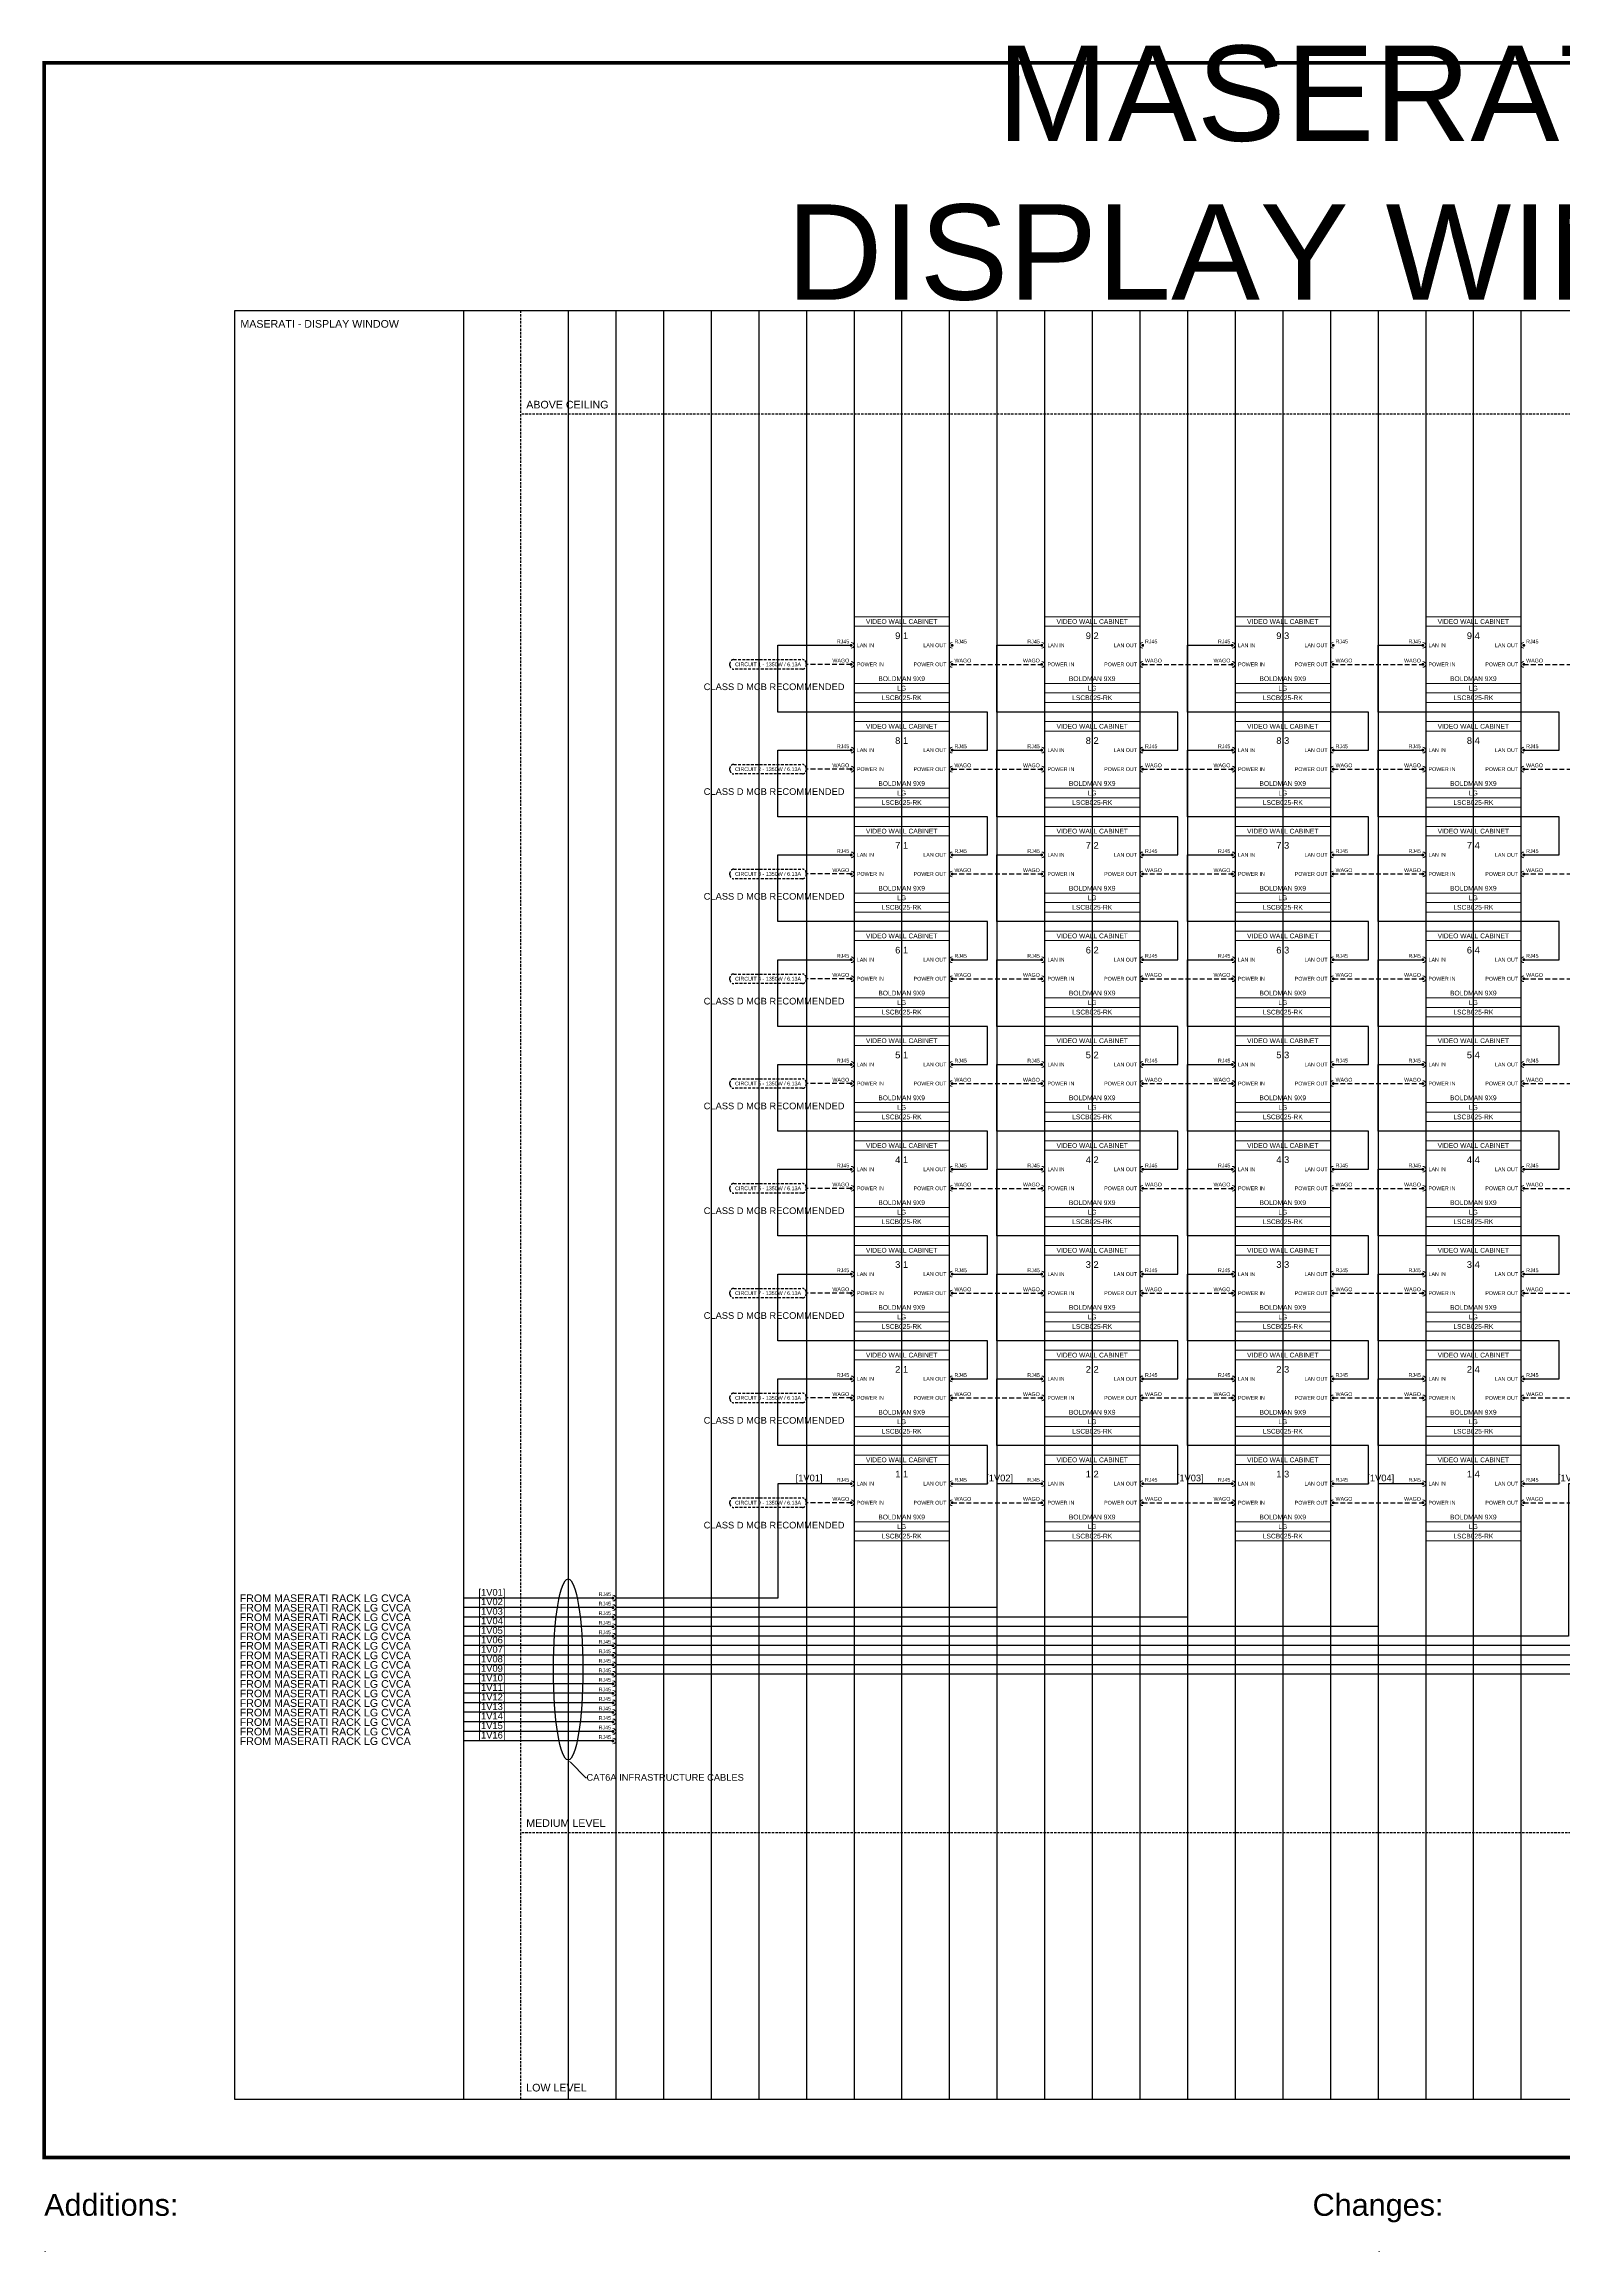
# Model space of a CAD drawing. Header units: millimetres. Extents: x -71336 to -35435, y -26189 to 22712.
# Drawn here: x -48745 to -47948, y 4008 to 5167 of the extents above; entities that cross this region are included whole.
import ezdxf
from ezdxf import colors
from ezdxf.entities.mleader import LeaderData, LeaderLine
from ezdxf.enums import TextEntityAlignment as Align
from ezdxf.math import Vec2, Vec3

# ---------------------------------------------------------------- set-up
doc = ezdxf.new("R2018")
doc.units = ezdxf.units.MM
doc.linetypes.add('DASHED', pattern=[0.75, 0.5, -0.25])
doc.linetypes.add('DASHED2', pattern=[0.375, 0.25, -0.125])
for name, color, linetype in [('SC - 3 Core Flex', 7, 'DASHED'), ('SC - Cat - Green - Data', 84, 'Continuous'), ('SC - Cat - Red - AV', 1, 'Continuous'), ('SC - Text', 7, 'Continuous'), ('Text', 7, 'Continuous')]:
    doc.layers.add(name, color=color, linetype=linetype)
doc.layers.add('SC - Equipment', color=7, linetype='Continuous', lineweight=13)
doc.layers.add('SC - Titlesheet - Model', color=250, linetype='Continuous', plot=False)
doc.layers.add('SC - Xlines', color=252, linetype='Continuous', plot=False)
doc.styles.add('ARIAL', font='arial.ttf')
doc.styles.get("Standard").update_dxf_attribs({"font": 'arial.ttf', "height": 35})

# ---------------------------------------------------------------- blocks, each defined once
blk = doc.blocks.new('*U189')
at = {"layer": 'SC - Titlesheet - Model', "color": 6, "ltscale": 5, "const_width": 1}
blk.add_lwpolyline([(-365.5, -287), (365.5, -287), (365.5, 287), (-365.5, 287)], close=True, dxfattribs=at)
at = {"ltscale": 5, "style": 'ARIAL'}
blk.add_text('Additions:', height=6, dxfattribs=at).set_placement((-365.5, -297), align=Align.TOP_LEFT)
blk.add_text('Changes:', height=6, dxfattribs=at).set_placement((0, -297), align=Align.TOP_CENTER)
at = {"layer": 'SC - Titlesheet - Model', "color": 5, "lineweight": 30, "ltscale": 5, "flags": 104}
blk.add_attdef('ADDITIONS', text='', height=5, dxfattribs=at).set_placement((-365.5, -312), align=Align.TOP_LEFT)
blk.add_attdef('CHANGES', text='', height=5, dxfattribs=at).set_placement((0, -312), align=Align.TOP_CENTER)
blk.add_attdef('OMISSIONS', text='', height=5, dxfattribs=at).set_placement((365.5, -312), align=Align.TOP_RIGHT)
blk = doc.blocks.new('LG LSCB025-RK - SCHEMATIC')
at = {"layer": 'SC - Equipment'}
for p, q in [((-25, 0), (25, 0)), ((-25, -45), (-25, 0)), ((25, 0), (25, -45)), ((25, -5), (-25, -5)), ((25, -35), (-25, -35)), ((25, -35), (-25, -35)), ((25, -40), (-25, -40)), ((25, -40), (-25, -40)), ((25, -40), (-25, -40)), ((25, -45), (-25, -45))]:
    blk.add_line(p, q, dxfattribs=at)
at = {"layer": 'SC - Equipment', "const_width": 0.7}
for points in [[(-26.1, -15, 1), (-26.9, -15, 1)], [(26.1, -15, -1), (26.9, -15, -1)], [(-26.1, -25, 1), (-26.9, -25, 1)], [(26.1, -25, -1), (26.9, -25, -1)]]:
    blk.add_lwpolyline(points, format="xyb", close=True, dxfattribs=at)
at = {"layer": 'SC - Equipment'}
for centre, start, end in [((-26.5, -15), 270, 90), ((26.5, -15), 90, 270), ((-26.5, -25), 270, 90), ((26.5, -25), 90, 270)]:
    blk.add_arc(centre, 1.5, start, end, dxfattribs=at)
at = {"ltscale": 5}
for tag, p in [('DESCRIPTION', (0, -2.5)), ('BRACKET', (0, -32.5)), ('MODEL', (0, -42.5)), ('MAKE', (0, -37.5))]:
    blk.add_attdef(tag, text='', height=2.5, dxfattribs=at).set_placement(p, align=Align.MIDDLE_CENTER)
at = {"ltscale": 5, "flags": 1}
for tag, p in [('ROOM_TYPE', (45, -5)), ('LOCATION', (45, -10)), ('RACK_EQUIPMENT_(Y/N)', (45, -15)), ('IP_(Y/N)', (45, -30)), ('POE(WATT)', (45, -35)), ('AMP(@240V)', (45, -40)), ('WATT', (45, -45)), ('WEIGHT(KG)', (45, -55)), ('TRANSFORMER_TAPS', (45, -60)), ('BTU/H', (45, -50))]:
    blk.add_attdef(tag, p, '', height=2.5, dxfattribs=at)
at = {"layer": 'SC - Equipment', "ltscale": 5, "char_height": 2}
for s, insert, width, attachment_point in [('WAGO', (-27.5, -23), 5.774, 6), ('RJ45', (-27.5, -13), 5.774, 6), ('LAN IN', (-23.5, -15), 23.5, 4), ('LAN OUT', (23.5, -15), 23.5, 6), ('WAGO', (27.7, -23), 3.746, 4), ('RJ45', (27.7, -13), 3.746, 4), ('POWER IN', (-23.5, -25), 23.5, 4), ('POWER OUT', (23.5, -25), 23.5, 6)]:
    blk.add_mtext(s, dxfattribs=dict(at, insert=insert, width=width, attachment_point=attachment_point))

msp = doc.modelspace()

# ---------------------------------------------------------------- linework, layer by layer
at = {"color": 30, "linetype": 'DASHED2', "ltscale": 5}
msp.add_line((-48495.154, 5026.75), (-48495.159, 4087.853), dxfattribs=at)
at = {"color": 31, "linetype": 'DASHED2', "ltscale": 5}
for p, q in [((-47445.154, 4972.302), (-48495.154, 4972.304)), ((-47445.154, 4227.852), (-48495.155, 4227.852))]:
    msp.add_line(p, q, dxfattribs=at)
at = {"layer": 'SC - 3 Core Flex', "ltscale": 3}
for points in [[(-48383.252, 4843.532), (-48347.252, 4843.532, -0.41421356), (-48345.252, 4841.532), (-48345.252, 4840.532, -0.41421356), (-48347.252, 4838.532), (-48383.252, 4838.532, -0.41421356), (-48385.252, 4840.532), (-48385.252, 4841.532, -0.41421356)], [(-48383.252, 4788.532), (-48347.252, 4788.532, -0.41421356), (-48345.252, 4786.532), (-48345.252, 4785.532, -0.41421356), (-48347.252, 4783.532), (-48383.252, 4783.532, -0.41421356), (-48385.252, 4785.532), (-48385.252, 4786.532, -0.41421356)], [(-48383.252, 4733.532), (-48347.252, 4733.532, -0.41421356), (-48345.252, 4731.532), (-48345.252, 4730.532, -0.41421356), (-48347.252, 4728.532), (-48383.252, 4728.532, -0.41421356), (-48385.252, 4730.532), (-48385.252, 4731.532, -0.41421356)], [(-48383.252, 4678.532), (-48347.252, 4678.532, -0.41421356), (-48345.252, 4676.532), (-48345.252, 4675.532, -0.41421356), (-48347.252, 4673.532), (-48383.252, 4673.532, -0.41421356), (-48385.252, 4675.532), (-48385.252, 4676.532, -0.41421356)], [(-48383.252, 4623.532), (-48347.252, 4623.532, -0.41421356), (-48345.252, 4621.532), (-48345.252, 4620.532, -0.41421356), (-48347.252, 4618.532), (-48383.252, 4618.532, -0.41421356), (-48385.252, 4620.532), (-48385.252, 4621.532, -0.41421356)], [(-48383.252, 4568.532), (-48347.252, 4568.532, -0.41421356), (-48345.252, 4566.532), (-48345.252, 4565.532, -0.41421356), (-48347.252, 4563.532), (-48383.252, 4563.532, -0.41421356), (-48385.252, 4565.532), (-48385.252, 4566.532, -0.41421356)], [(-48383.252, 4513.532), (-48347.252, 4513.532, -0.41421356), (-48345.252, 4511.532), (-48345.252, 4510.532, -0.41421356), (-48347.252, 4508.532), (-48383.252, 4508.532, -0.41421356), (-48385.252, 4510.532), (-48385.252, 4511.532, -0.41421356)], [(-48383.252, 4458.532), (-48347.252, 4458.532, -0.41421356), (-48345.252, 4456.532), (-48345.252, 4455.532, -0.41421356), (-48347.252, 4453.532), (-48383.252, 4453.532, -0.41421356), (-48385.252, 4455.532), (-48385.252, 4456.532, -0.41421356)], [(-48383.252, 4403.532), (-48347.252, 4403.532, -0.41421356), (-48345.252, 4401.532), (-48345.252, 4400.532, -0.41421356), (-48347.252, 4398.532), (-48383.252, 4398.532, -0.41421356), (-48385.252, 4400.532), (-48385.252, 4401.532, -0.41421356)]]:
    msp.add_lwpolyline(points, format="xyb", close=True, dxfattribs=at)
at = {"layer": 'SC - 3 Core Flex', "ltscale": 5}
for points in [[(-48321.654, 4841.032), (-48345.154, 4841.032)], [(-48268.654, 4841.032), (-48221.654, 4841.032)], [(-48168.654, 4841.032), (-48121.654, 4841.032)], [(-48068.654, 4841.032), (-48021.654, 4841.032)], [(-47968.654, 4841.032), (-47921.654, 4841.032)], [(-48321.654, 4786.032), (-48345.154, 4786.032)], [(-48268.654, 4786.032), (-48221.654, 4786.032)], [(-48168.654, 4786.032), (-48121.654, 4786.032)], [(-48068.654, 4786.032), (-48021.654, 4786.032)], [(-47968.654, 4786.032), (-47921.654, 4786.032)], [(-48321.654, 4731.032), (-48345.154, 4731.032)], [(-48268.654, 4731.032), (-48221.654, 4731.032)], [(-48168.654, 4731.032), (-48121.654, 4731.032)], [(-48068.654, 4731.032), (-48021.654, 4731.032)], [(-47968.654, 4731.032), (-47921.654, 4731.032)], [(-48321.654, 4676.032), (-48345.154, 4676.032)], [(-48268.654, 4676.032), (-48221.654, 4676.032)], [(-48168.654, 4676.032), (-48121.654, 4676.032)], [(-48068.654, 4676.032), (-48021.654, 4676.032)], [(-47968.654, 4676.032), (-47921.654, 4676.032)], [(-48321.654, 4621.032), (-48345.154, 4621.032)], [(-48268.654, 4621.032), (-48221.654, 4621.032)], [(-48168.654, 4621.032), (-48121.654, 4621.032)], [(-48068.654, 4621.032), (-48021.654, 4621.032)], [(-47968.654, 4621.032), (-47921.654, 4621.032)], [(-48321.654, 4566.032), (-48345.154, 4566.032)], [(-48268.654, 4566.032), (-48221.654, 4566.032)], [(-48168.654, 4566.032), (-48121.654, 4566.032)], [(-48068.654, 4566.032), (-48021.654, 4566.032)], [(-47968.654, 4566.032), (-47921.654, 4566.032)], [(-48321.654, 4511.032), (-48345.154, 4511.032)], [(-48268.654, 4511.032), (-48221.654, 4511.032)], [(-48168.654, 4511.032), (-48121.654, 4511.032)], [(-48068.654, 4511.032), (-48021.654, 4511.032)], [(-47968.654, 4511.032), (-47921.654, 4511.032)], [(-48321.654, 4456.032), (-48345.154, 4456.032)], [(-48268.654, 4456.032), (-48221.654, 4456.032)], [(-48168.654, 4456.032), (-48121.654, 4456.032)], [(-48068.654, 4456.032), (-48021.654, 4456.032)], [(-47968.654, 4456.032), (-47921.654, 4456.032)], [(-48321.654, 4401.032), (-48345.154, 4401.032)], [(-48268.654, 4401.032), (-48221.654, 4401.032)], [(-48168.654, 4401.032), (-48121.654, 4401.032)], [(-48068.654, 4401.032), (-48021.654, 4401.032)], [(-47968.654, 4401.032), (-47921.654, 4401.032)]]:
    msp.add_lwpolyline(points, dxfattribs=at)
at = {"layer": 'SC - Cat - Green - Data', "ltscale": 5}
for points in [[(-48446.654, 4351.032), (-48525.154, 4351.032)], [(-48446.654, 4346.032), (-48525.154, 4346.032)], [(-48446.654, 4341.032), (-48525.154, 4341.032)], [(-48446.654, 4336.032), (-48525.154, 4336.032)], [(-48446.654, 4331.032), (-48525.154, 4331.032)], [(-48446.654, 4326.032), (-48525.154, 4326.032)], [(-48446.654, 4321.032), (-48525.154, 4321.032)], [(-48446.654, 4316.032), (-48525.154, 4316.032)], [(-48446.654, 4311.032), (-48525.154, 4311.032)], [(-48446.654, 4306.032), (-48525.154, 4306.032)], [(-48446.654, 4301.032), (-48525.154, 4301.032)], [(-48446.654, 4296.032), (-48525.154, 4296.032)], [(-48446.654, 4291.032), (-48525.154, 4291.032)], [(-48446.654, 4286.032), (-48525.154, 4286.032)], [(-48446.654, 4281.032), (-48525.154, 4281.032)], [(-48446.654, 4276.032), (-48525.154, 4276.032)]]:
    msp.add_lwpolyline(points, dxfattribs=at)
at = {"layer": 'SC - Cat - Red - AV', "ltscale": 5}
for points in [[(-48268.654, 4796.032), (-48250.154, 4796.032), (-48250.154, 4816.032), (-48360.154, 4816.032), (-48360.154, 4851.032), (-48321.654, 4851.032)], [(-48168.654, 4796.032), (-48150.154, 4796.032), (-48150.154, 4816.032), (-48245.154, 4816.032), (-48245.154, 4851.032), (-48221.654, 4851.032)], [(-48068.654, 4796.032), (-48050.154, 4796.032), (-48050.154, 4816.032), (-48145.154, 4816.032), (-48145.154, 4851.032), (-48121.654, 4851.032)], [(-47968.654, 4796.032), (-47950.154, 4796.032), (-47950.154, 4816.032), (-48045.154, 4816.032), (-48045.154, 4851.032), (-48021.654, 4851.032)], [(-48268.654, 4741.032), (-48250.154, 4741.032), (-48250.154, 4761.032), (-48360.154, 4761.032), (-48360.154, 4796.032), (-48321.654, 4796.032)], [(-48168.654, 4741.032), (-48150.154, 4741.032), (-48150.154, 4761.032), (-48245.154, 4761.032), (-48245.154, 4796.032), (-48221.654, 4796.032)], [(-48068.654, 4741.032), (-48050.154, 4741.032), (-48050.154, 4761.032), (-48145.154, 4761.032), (-48145.154, 4796.032), (-48121.654, 4796.032)], [(-47968.654, 4741.032), (-47950.154, 4741.032), (-47950.154, 4761.032), (-48045.154, 4761.032), (-48045.154, 4796.032), (-48021.654, 4796.032)], [(-48268.654, 4686.032), (-48250.154, 4686.032), (-48250.154, 4706.032), (-48360.154, 4706.032), (-48360.154, 4741.032), (-48321.654, 4741.032)], [(-48168.654, 4686.032), (-48150.154, 4686.032), (-48150.154, 4706.032), (-48245.154, 4706.032), (-48245.154, 4741.032), (-48221.654, 4741.032)], [(-48068.654, 4686.032), (-48050.154, 4686.032), (-48050.154, 4706.032), (-48145.154, 4706.032), (-48145.154, 4741.032), (-48121.654, 4741.032)], [(-47968.654, 4686.032), (-47950.154, 4686.032), (-47950.154, 4706.032), (-48045.154, 4706.032), (-48045.154, 4741.032), (-48021.654, 4741.032)], [(-48268.654, 4631.032), (-48250.154, 4631.032), (-48250.154, 4651.032), (-48360.154, 4651.032), (-48360.154, 4686.032), (-48321.654, 4686.032)], [(-48168.654, 4631.032), (-48150.154, 4631.032), (-48150.154, 4651.032), (-48245.154, 4651.032), (-48245.154, 4686.032), (-48221.654, 4686.032)], [(-48068.654, 4631.032), (-48050.154, 4631.032), (-48050.154, 4651.032), (-48145.154, 4651.032), (-48145.154, 4686.032), (-48121.654, 4686.032)], [(-47968.654, 4631.032), (-47950.154, 4631.032), (-47950.154, 4651.032), (-48045.154, 4651.032), (-48045.154, 4686.032), (-48021.654, 4686.032)], [(-48268.654, 4576.032), (-48250.154, 4576.032), (-48250.154, 4596.032), (-48360.154, 4596.032), (-48360.154, 4631.032), (-48321.654, 4631.032)], [(-48168.654, 4576.032), (-48150.154, 4576.032), (-48150.154, 4596.032), (-48245.154, 4596.032), (-48245.154, 4631.032), (-48221.654, 4631.032)], [(-48068.654, 4576.032), (-48050.154, 4576.032), (-48050.154, 4596.032), (-48145.154, 4596.032), (-48145.154, 4631.032), (-48121.654, 4631.032)], [(-47968.654, 4576.032), (-47950.154, 4576.032), (-47950.154, 4596.032), (-48045.154, 4596.032), (-48045.154, 4631.032), (-48021.654, 4631.032)], [(-48268.654, 4521.032), (-48250.154, 4521.032), (-48250.154, 4541.032), (-48360.154, 4541.032), (-48360.154, 4576.032), (-48321.654, 4576.032)], [(-48168.654, 4521.032), (-48150.154, 4521.032), (-48150.154, 4541.032), (-48245.154, 4541.032), (-48245.154, 4576.032), (-48221.654, 4576.032)], [(-48068.654, 4521.032), (-48050.154, 4521.032), (-48050.154, 4541.032), (-48145.154, 4541.032), (-48145.154, 4576.032), (-48121.654, 4576.032)], [(-47968.654, 4521.032), (-47950.154, 4521.032), (-47950.154, 4541.032), (-48045.154, 4541.032), (-48045.154, 4576.032), (-48021.654, 4576.032)], [(-48268.654, 4466.032), (-48250.154, 4466.032), (-48250.154, 4486.032), (-48360.154, 4486.032), (-48360.154, 4521.032), (-48321.654, 4521.032)], [(-48168.654, 4466.032), (-48150.154, 4466.032), (-48150.154, 4486.032), (-48245.154, 4486.032), (-48245.154, 4521.032), (-48221.654, 4521.032)], [(-48068.654, 4466.032), (-48050.154, 4466.032), (-48050.154, 4486.032), (-48145.154, 4486.032), (-48145.154, 4521.032), (-48121.654, 4521.032)], [(-47968.654, 4466.032), (-47950.154, 4466.032), (-47950.154, 4486.032), (-48045.154, 4486.032), (-48045.154, 4521.032), (-48021.654, 4521.032)], [(-48268.654, 4411.032), (-48250.154, 4411.032), (-48250.154, 4431.032), (-48360.154, 4431.032), (-48360.154, 4466.032), (-48321.654, 4466.032)], [(-48168.654, 4411.032), (-48150.154, 4411.032), (-48150.154, 4431.032), (-48245.154, 4431.032), (-48245.154, 4466.032), (-48221.654, 4466.032)], [(-48068.654, 4411.032), (-48050.154, 4411.032), (-48050.154, 4431.032), (-48145.154, 4431.032), (-48145.154, 4466.032), (-48121.654, 4466.032)], [(-47968.654, 4411.032), (-47950.154, 4411.032), (-47950.154, 4431.032), (-48045.154, 4431.032), (-48045.154, 4466.032), (-48021.654, 4466.032)], [(-48321.654, 4411.032), (-48360.154, 4411.032), (-48360.154, 4351.032), (-48445.154, 4351.032)], [(-48221.654, 4411.032), (-48245.154, 4411.032), (-48245.154, 4346.032), (-48445.154, 4346.032)], [(-48121.654, 4411.032), (-48145.154, 4411.032), (-48145.154, 4341.032), (-48445.154, 4341.032)], [(-48021.654, 4411.032), (-48045.154, 4411.032), (-48045.154, 4336.032), (-48445.154, 4336.032)], [(-47921.654, 4411.032), (-47945.154, 4411.032), (-47945.154, 4331.032), (-48445.154, 4331.032)], [(-47821.654, 4411.032), (-47845.154, 4411.032), (-47845.154, 4326.032), (-48445.154, 4326.032)], [(-47721.654, 4411.032), (-47745.154, 4411.032), (-47745.154, 4321.032), (-48445.154, 4321.032)], [(-47621.654, 4411.032), (-47645.154, 4411.032), (-47645.154, 4316.032), (-48445.154, 4316.032)], [(-47521.654, 4411.031), (-47545.154, 4411.031), (-47545.154, 4311.031), (-48445.154, 4311.031)]]:
    msp.add_lwpolyline(points, dxfattribs=at)
at = {"layer": 'SC - Equipment', "const_width": 0.7}
for points in [[(-48446.254, 4350.99, 1), (-48447.054, 4350.99, 1)], [(-48446.254, 4345.99, 1), (-48447.054, 4345.99, 1)], [(-48446.254, 4340.99, 1), (-48447.054, 4340.99, 1)], [(-48446.254, 4335.99, 1), (-48447.054, 4335.99, 1)], [(-48446.254, 4330.989, 1), (-48447.054, 4330.989, 1)], [(-48446.254, 4325.99, 1), (-48447.054, 4325.99, 1)], [(-48446.254, 4320.99, 1), (-48447.054, 4320.99, 1)], [(-48446.254, 4315.99, 1), (-48447.054, 4315.99, 1)], [(-48446.254, 4310.989, 1), (-48447.054, 4310.989, 1)], [(-48446.254, 4305.99, 1), (-48447.054, 4305.99, 1)], [(-48446.254, 4300.99, 1), (-48447.054, 4300.99, 1)], [(-48446.254, 4295.99, 1), (-48447.054, 4295.99, 1)], [(-48446.254, 4290.99, 1), (-48447.054, 4290.99, 1)], [(-48446.254, 4285.989, 1), (-48447.054, 4285.989, 1)], [(-48446.254, 4280.99, 1), (-48447.054, 4280.99, 1)], [(-48446.254, 4275.99, 1), (-48447.054, 4275.99, 1)]]:
    msp.add_lwpolyline(points, format="xyb", close=True, dxfattribs=at)
at = {"layer": 'SC - Equipment'}
for centre in [(-48446.654, 4350.99), (-48446.654, 4345.99), (-48446.654, 4340.99), (-48446.654, 4335.99), (-48446.654, 4330.989), (-48446.654, 4325.99), (-48446.654, 4320.99), (-48446.654, 4315.99), (-48446.654, 4310.989), (-48446.654, 4305.99), (-48446.654, 4300.99), (-48446.654, 4295.99), (-48446.654, 4290.99), (-48446.654, 4285.989), (-48446.654, 4280.99), (-48446.654, 4275.99)]:
    msp.add_arc(centre, 1.5, 270, 90, dxfattribs=at)
at = {"layer": 'SC - Text'}
msp.add_ellipse((-48470.154, 4313.532), major_axis=(0, -47.5), ratio=0.16308998, dxfattribs=at)
at = {"layer": 'SC - Xlines', "ltscale": 5, "transparency": 33554687}
msp.add_lwpolyline([(-48645.154, 5026.75), (-47445.154, 5026.744), (-47445.154, 4087.847), (-48645.154, 4087.854)], close=True, dxfattribs=at)
at = {"layer": 'SC - Xlines', "ltscale": 5}
for points in [[(-48525.154, 5026.747), (-48525.154, 4087.849)], [(-48445.154, 5026.747), (-48445.154, 4087.849)], [(-48395.154, 5026.747), (-48395.154, 4087.849)], [(-48345.154, 5026.747), (-48345.154, 4087.849)], [(-48295.154, 5026.747), (-48295.154, 4087.849)], [(-48245.154, 5026.747), (-48245.154, 4087.849)], [(-48195.154, 5026.747), (-48195.154, 4087.849)], [(-48145.154, 5026.747), (-48145.154, 4087.849)], [(-48095.154, 5026.747), (-48095.154, 4087.849)], [(-48045.154, 5026.747), (-48045.154, 4087.849)], [(-47995.154, 5026.747), (-47995.154, 4087.849)]]:
    msp.add_lwpolyline(points, dxfattribs=at)
at = {"layer": 'SC - Xlines', "color": 250, "ltscale": 5}
for points in [[(-48470.154, 5026.745), (-48470.154, 4087.849)], [(-48420.154, 5026.745), (-48420.154, 4087.849)], [(-48370.154, 5026.745), (-48370.154, 4087.849)], [(-48320.154, 5026.745), (-48320.154, 4087.849)], [(-48270.154, 5026.745), (-48270.154, 4087.849)], [(-48220.154, 5026.745), (-48220.154, 4087.849)], [(-48170.154, 5026.745), (-48170.154, 4087.849)], [(-48120.154, 5026.745), (-48120.154, 4087.849)], [(-48070.154, 5026.745), (-48070.154, 4087.849)], [(-48020.154, 5026.745), (-48020.154, 4087.849)], [(-47970.154, 5026.745), (-47970.154, 4087.849)]]:
    msp.add_lwpolyline(points, dxfattribs=at)

# ---------------------------------------------------------------- block references
ref = msp.add_blockref('*U189', (-48045.154, 4607.083), dxfattribs=dict(xscale=1.915184678522737, yscale=1.915184678522737, zscale=1.915184678522737))
lines = msp.add_mtext('-', dxfattribs={"layer": 'SC - Titlesheet - Model', "color": 5, "ltscale": 5, "insert": (-48745.154, 4009.546), "char_height": 2.5, "attachment_point": 1})
ref.add_attrib('ADDITIONS', '', (-48745.154, 4009.546), dxfattribs={"flags": 104}).embed_mtext(lines)
lines = msp.add_mtext('-', dxfattribs={"layer": 'SC - Titlesheet - Model', "color": 5, "ltscale": 5, "insert": (-48045.154, 4009.546), "char_height": 2.5, "attachment_point": 1})
ref.add_attrib('CHANGES', '', (-48045.154, 4009.546), dxfattribs={"flags": 104}).embed_mtext(lines)
at = {"ltscale": 5}
for p in [(-48295.154, 4866.032), (-48195.154, 4866.032), (-48095.154, 4866.032), (-47995.154, 4866.032), (-48295.154, 4811.032), (-48195.154, 4811.032), (-48095.154, 4811.032), (-47995.154, 4811.032), (-48295.154, 4756.032), (-48195.154, 4756.032), (-48095.154, 4756.032), (-47995.154, 4756.032), (-48295.154, 4701.032), (-48195.154, 4701.032), (-48095.154, 4701.032), (-47995.154, 4701.032), (-48295.154, 4646.032), (-48195.154, 4646.032), (-48095.154, 4646.032), (-47995.154, 4646.032), (-48295.154, 4591.032), (-48195.154, 4591.032), (-48095.154, 4591.032), (-47995.154, 4591.032), (-48295.154, 4536.032), (-48195.154, 4536.032), (-48095.154, 4536.032), (-47995.154, 4536.032), (-48295.154, 4481.032), (-48195.154, 4481.032), (-48095.154, 4481.032), (-47995.154, 4481.032), (-48295.154, 4426.032), (-48195.154, 4426.032), (-48095.154, 4426.032), (-47995.154, 4426.032)]:
    msp.add_blockref('LG LSCB025-RK - SCHEMATIC', p, dxfattribs=at).add_auto_attribs({'DESCRIPTION': 'VIDEO WALL CABINET', 'MAKE': 'LG', 'MODEL': 'LSCB025-RK', 'BRACKET': 'BOLDMAN 9X9'})

# ---------------------------------------------------------------- texts
at = {"layer": 'SC - Equipment', "ltscale": 5, "char_height": 2, "width": 5.77361, "attachment_point": 6}
for insert in [(-48447.654, 4353.032), (-48447.654, 4348.032), (-48447.654, 4343.032), (-48447.654, 4338.032), (-48447.654, 4333.032), (-48447.654, 4328.032), (-48447.654, 4323.032), (-48447.654, 4318.032), (-48447.654, 4313.031), (-48447.654, 4308.032), (-48447.654, 4303.032), (-48447.654, 4298.032), (-48447.654, 4293.032), (-48447.654, 4288.032), (-48447.654, 4283.032), (-48447.654, 4278.032)]:
    msp.add_mtext('RJ45', dxfattribs=dict(at, insert=insert))
at = {"layer": 'SC - Text', "style": 'ARIAL'}
for s, insert, char_height, attachment_point in [('MASERATI - \\PDISPLAY WINDOW', (-48045.154, 5031.747), 50, 8), ('ABOVE CEILING', (-48492.154, 4975.304), 4, 7), ('MEDIUM LEVEL', (-48492.155, 4230.852), 4, 7), ('LOW LEVEL', (-48492.156, 4091.992), 4, 7)]:
    msp.add_mtext(s, dxfattribs=dict(at, insert=insert, char_height=char_height, attachment_point=attachment_point))
at = {"layer": 'SC - Text', "insert": (-48642.154, 5021.75), "char_height": 4, "width": 115.9946, "attachment_point": 1, "style": 'ARIAL'}
msp.add_mtext('MASERATI - DISPLAY WINDOW', dxfattribs=at)
at = {"layer": 'SC - Text'}
for s, insert, char_height, width, attachment_point in [('9:1', (-48295.154, 4856.032), 3.5, 134.02561, 5), ('9:2', (-48195.154, 4856.032), 3.5, 134.02561, 5), ('\\pxt29;9:3', (-48095.154, 4856.032), 3.5, 134.02561, 5), ('9:4', (-47995.154, 4856.032), 3.5, 134.02561, 5), ('CLASS D MCB RECOMMENDED', (-48325.154, 4831.032), 3.5, 134.02561, 3), ('8:1', (-48295.154, 4801.032), 3.5, 134.02561, 5), ('8:2', (-48195.154, 4801.032), 3.5, 134.02561, 5), ('\\pxt29;8:3', (-48095.154, 4801.032), 3.5, 134.02561, 5), ('8:4', (-47995.154, 4801.032), 3.5, 134.02561, 5), ('CLASS D MCB RECOMMENDED', (-48325.154, 4776.032), 3.5, 134.02561, 3), ('7:1', (-48295.154, 4746.032), 3.5, 134.02561, 5), ('7:2', (-48195.154, 4746.032), 3.5, 134.02561, 5), ('7:3', (-48095.154, 4746.032), 3.5, 134.02561, 5), ('7:4', (-47995.154, 4746.032), 3.5, 134.02561, 5), ('CLASS D MCB RECOMMENDED', (-48325.154, 4721.032), 3.5, 134.02561, 3), ('6:1', (-48295.154, 4691.032), 3.5, 134.02561, 5), ('6:2', (-48195.154, 4691.032), 3.5, 134.02561, 5), ('6:3', (-48095.154, 4691.032), 3.5, 134.02561, 5), ('6:4', (-47995.154, 4691.032), 3.5, 134.02561, 5), ('CLASS D MCB RECOMMENDED', (-48325.154, 4666.032), 3.5, 134.02561, 3), ('5:1', (-48295.154, 4636.032), 3.5, 134.02561, 5), ('5:2', (-48195.154, 4636.032), 3.5, 134.02561, 5), ('5:3', (-48095.154, 4636.032), 3.5, 134.02561, 5), ('5:4', (-47995.154, 4636.032), 3.5, 134.02561, 5), ('CLASS D MCB RECOMMENDED', (-48325.154, 4611.032), 3.5, 134.02561, 3), ('4:1', (-48295.154, 4581.032), 3.5, 134.02561, 5), ('4:2', (-48195.154, 4581.032), 3.5, 134.02561, 5), ('4:3', (-48095.154, 4581.032), 3.5, 134.02561, 5), ('4:4', (-47995.154, 4581.032), 3.5, 134.02561, 5), ('CLASS D MCB RECOMMENDED', (-48325.154, 4556.032), 3.5, 134.02561, 3), ('3:1', (-48295.154, 4526.032), 3.5, 134.02561, 5), ('3:2', (-48195.154, 4526.032), 3.5, 134.02561, 5), ('3:3', (-48095.154, 4526.032), 3.5, 134.02561, 5), ('3:4', (-47995.154, 4526.032), 3.5, 134.02561, 5), ('CLASS D MCB RECOMMENDED', (-48325.154, 4501.032), 3.5, 134.02561, 3), ('2:1', (-48295.154, 4471.032), 3.5, 134.02561, 5), ('2:2', (-48195.154, 4471.032), 3.5, 134.02561, 5), ('2:3', (-48095.154, 4471.032), 3.5, 134.02561, 5), ('2:4', (-47995.154, 4471.032), 3.5, 134.02561, 5), ('CLASS D MCB RECOMMENDED', (-48325.154, 4446.032), 3.5, 134.02561, 3), ('[1V01]', (-48336.654, 4411.232), 3.5, 14.6761, 9), ('1:1', (-48295.154, 4416.032), 3.5, 134.02561, 5), ('[1V02]', (-48236.654, 4411.232), 3.5, 14.6761, 9), ('1:2', (-48195.154, 4416.032), 3.5, 134.02561, 5), ('[1V03]', (-48136.654, 4411.232), 3.5, 14.6761, 9), ('1:3', (-48095.154, 4416.032), 3.5, 134.02561, 5), ('[1V04]', (-48036.654, 4411.232), 3.5, 14.6761, 9), ('1:4', (-47995.154, 4416.032), 3.5, 134.02561, 5), ('[1V05]', (-47936.654, 4411.232), 3.5, 14.6761, 9), ('CLASS D MCB RECOMMENDED', (-48325.154, 4391.032), 3.5, 134.02561, 3), ('FROM MASERATI RACK LG CVCA', (-48642.51, 4350.883), 4, 131.69073, 4), ('FROM MASERATI RACK LG CVCA', (-48642.51, 4345.883), 4, 131.69073, 4), ('[1V01]', (-48510.158, 4351.232), 3.5, 12.99494, 8), ('[1V02]', (-48510.158, 4346.232), 3.5, 12.99494, 8), ('[1V03]', (-48510.158, 4341.232), 3.5, 12.99494, 8), ('FROM MASERATI RACK LG CVCA', (-48642.51, 4340.883), 4, 131.69073, 4), ('FROM MASERATI RACK LG CVCA', (-48642.51, 4335.883), 4, 131.69073, 4), ('[1V04]', (-48510.158, 4336.232), 3.5, 12.99494, 8), ('[1V05]', (-48510.158, 4331.232), 3.5, 12.99494, 8), ('FROM MASERATI RACK LG CVCA', (-48642.51, 4330.883), 4, 131.69073, 4), ('FROM MASERATI RACK LG CVCA', (-48642.51, 4325.883), 4, 131.69073, 4), ('FROM MASERATI RACK LG CVCA', (-48642.51, 4320.883), 4, 131.69073, 4), ('[1V06]', (-48510.158, 4326.232), 3.5, 12.99494, 8), ('[1V07]', (-48510.158, 4321.232), 3.5, 12.99494, 8), ('FROM MASERATI RACK LG CVCA', (-48642.51, 4315.883), 4, 131.69073, 4), ('FROM MASERATI RACK LG CVCA', (-48642.51, 4310.883), 4, 131.69073, 4), ('[1V08]', (-48510.158, 4316.232), 3.5, 12.99494, 8), ('[1V09]', (-48510.158, 4311.232), 3.5, 12.99494, 8), ('[1V10]', (-48510.158, 4306.232), 3.5, 12.99494, 8), ('FROM MASERATI RACK LG CVCA', (-48642.51, 4305.883), 4, 131.69073, 4), ('FROM MASERATI RACK LG CVCA', (-48642.51, 4300.883), 4, 131.69073, 4), ('[1V11]', (-48510.158, 4301.232), 3.5, 12.99494, 8), ('[1V12]', (-48510.158, 4296.232), 3.5, 12.99494, 8), ('FROM MASERATI RACK LG CVCA', (-48642.51, 4295.883), 4, 131.69073, 4), ('FROM MASERATI RACK LG CVCA', (-48642.51, 4290.883), 4, 131.69073, 4), ('FROM MASERATI RACK LG CVCA', (-48642.51, 4285.883), 4, 131.69073, 4), ('[1V13]', (-48510.158, 4291.232), 3.5, 12.99494, 8), ('[1V14]', (-48510.158, 4286.232), 3.5, 12.99494, 8), ('FROM MASERATI RACK LG CVCA', (-48642.51, 4280.883), 4, 131.69073, 4), ('FROM MASERATI RACK LG CVCA', (-48642.51, 4275.883), 4, 131.69073, 4), ('[1V15]', (-48510.158, 4281.232), 3.5, 12.99494, 8), ('[1V16]', (-48510.158, 4276.232), 3.5, 12.99494, 8)]:
    msp.add_mtext(s, dxfattribs=dict(at, insert=insert, char_height=char_height, width=width, attachment_point=attachment_point))
at = {"layer": 'Text', "char_height": 2, "width": 143.97126, "attachment_point": 5}
for s, insert in [('CIRCUIT 1 - 1350W / 6.13A', (-48365.252, 4841.032)), ('CIRCUIT 2 - 1350W / 6.13A', (-48365.252, 4786.032)), ('CIRCUIT 3 - 1350W / 6.13A', (-48365.252, 4731.032)), ('CIRCUIT 4 - 1350W / 6.13A', (-48365.252, 4676.032)), ('CIRCUIT 5 - 1350W / 6.13A', (-48365.252, 4621.032)), ('CIRCUIT 6 - 1350W / 6.13A', (-48365.252, 4566.032)), ('CIRCUIT 7 - 1350W / 6.13A', (-48365.252, 4511.032)), ('CIRCUIT 8 - 1350W / 6.13A', (-48365.252, 4456.032)), ('CIRCUIT 9 - 1350W / 6.13A', (-48365.252, 4401.032))]:
    msp.add_mtext(s, dxfattribs=dict(at, insert=insert))

# ---------------------------------------------------------------- leaders
at = {"layer": 'SC - Text'}
ml = msp.add_multileader_mtext('Standard', dxfattribs=at)
ml.set_content('CAT6A INFRASTRUCTURE CABLES', color=256)
ml.set_leader_properties()
ml.build(insert=Vec2(0, 0))
ml.multileader.update_dxf_attribs({"dogleg_length": 0.36, "arrow_head_size": 2})
ctx = ml.context
ctx.base_point, ctx.char_height, ctx.arrow_head_size, ctx.landing_gap_size, ctx.plane_origin = Vec3(-48460.619, 4256.854), 3.5, 2, 0.09, Vec3(-48470.154, 4266.028)
notes = []
notes.append((ctx, [(0, (1, 1, 0), (-48460.979, 4256.854), (1, 0), 0.36, [(0, [(-48470.154, 4266.028)], 0, [])])]))
ctx.mtext.insert, ctx.mtext.flow_direction = Vec3(-48460.529, 4258.634), 5
for ctx, leaders in notes:
    for number, flags, end, landing, length, lines in leaders:
        leader = LeaderData()
        leader.index, (leader.has_last_leader_line, leader.has_dogleg_vector, leader.attachment_direction) = number, flags
        leader.last_leader_point, leader.dogleg_vector, leader.dogleg_length = Vec3(end), Vec3(landing), length
        for number, points, colour, breaks in lines:
            line = LeaderLine()
            line.index, line.vertices, line.color, line.breaks = number, Vec3.list(points), colors.encode_raw_color(colour), breaks
            leader.lines.append(line)
        ctx.leaders.append(leader)

doc.saveas('drawing.dxf')
